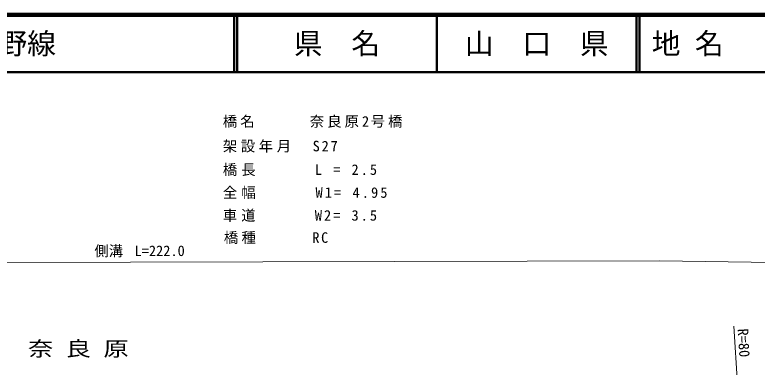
# Model space of a CAD drawing. Units: millimetres, scale not verified. Extents: x 40000 to 680000, y 20000 to 380000.
# Drawn here: x 259604 to 388710, y 318716 to 380000 of the extents above; entities that cross this region are included whole.
import ezdxf
from ezdxf.enums import TextEntityAlignment as Align

# ---------------------------------------------------------------- set-up
doc = ezdxf.new("R2010")
doc.units = ezdxf.units.MM
doc.header["$LTSCALE"] = 1000
for name, color, linetype, lineweight in [('M-BGD', 7, 'Continuous', 13), ('M-STR-HTXT', 7, 'Continuous', 13), ('M-TTL', 2, 'Continuous', 140), ('M-TTL-LINE', 7, 'Continuous', 50)]:
    doc.layers.add(name, color=color, linetype=linetype, lineweight=lineweight)
doc.layers.add('M-TTL-TXT', color=7, linetype='Continuous')
doc.styles.add('ＭＳ ゴシック', font='')
doc.styles.get('ＭＳ ゴシック').set_extended_font_data('MS Gothic')

msp = doc.modelspace()

# ---------------------------------------------------------------- linework, layer by layer
at = {"layer": 'M-STR-HTXT'}
for p, q in [((256634, 336921), (371725, 337219)), ((371725, 337219), (391890, 336927)), ((386586, 295777), (384662, 325838))]:
    msp.add_line(p, q, dxfattribs=at)
at = {"layer": 'M-TTL'}
msp.add_line((680000, 380000), (40000, 380000), dxfattribs=at)
at = {"layer": 'M-TTL-LINE'}
for p, q in [((297750, 380000), (297750, 370000)), ((298250, 380000), (298250, 370000)), ((333000, 380000), (333000, 370000)), ((367750, 380000), (367750, 370000)), ((368250, 380000), (368250, 370000)), ((40000, 370000), (680000, 370000))]:
    msp.add_line(p, q, dxfattribs=at)

# ---------------------------------------------------------------- texts
at = {"layer": 'M-BGD', "style": 'ＭＳ ゴシック', "width": 1.25}
msp.add_text('奈 良 原', height=2566, dxfattribs=at).set_placement((261910, 319877), align=Align.BOTTOM_LEFT)
at = {"layer": 'M-STR-HTXT', "style": 'ＭＳ ゴシック'}
for s, p in [('側溝', (273441, 337462)), ('L=222.0', (280432, 337480))]:
    msp.add_text(s, height=1833, rotation=0.149, dxfattribs=at).set_placement(p, align=Align.BOTTOM_LEFT)
msp.add_text('R=80', height=1833, rotation=273.663, dxfattribs=at).set_placement((384920, 322846), align=Align.BOTTOM_CENTER)
at = {"layer": 'M-STR-HTXT', "char_height": 1833, "attachment_point": 7, "style": 'ＭＳ ゴシック'}
for s, insert in [('\\T1.21;橋名\u3000\u3000\u3000奈良原2号橋', (295776, 360348)), ('\\T1.25;架設年月\u3000S27', (295776, 356052)), ('\\T1.28;橋長\u3000\u3000\u3000L\\~=\\~2.5', (295776, 351954)), ('\\T1.29;全幅\u3000\u3000\u3000W1=\\~4.95', (295776, 347974)), ('\\T1.28;車道\u3000\u3000\u3000W2=\\~3.5', (295776, 343994)), ('\\T1.23;橋種\u3000\u3000\u3000RC', (295954, 340139))]:
    msp.add_mtext(s, dxfattribs=dict(at, insert=insert))
at = {"layer": 'M-TTL-TXT', "style": 'ＭＳ ゴシック'}
for s, p in [('主要地方道山口鹿野線', (216734, 375000)), ('地 名', (370380, 375000))]:
    msp.add_text(s, height=3666, dxfattribs=at).set_placement(p, align=Align.MIDDLE_LEFT)
for s, p in [('県\u3000名', (315625, 375000)), ('山\u3000口\u3000県', (350375, 375000))]:
    msp.add_text(s, height=3666, dxfattribs=at).set_placement(p, align=Align.MIDDLE_CENTER)

doc.saveas('drawing.dxf')
